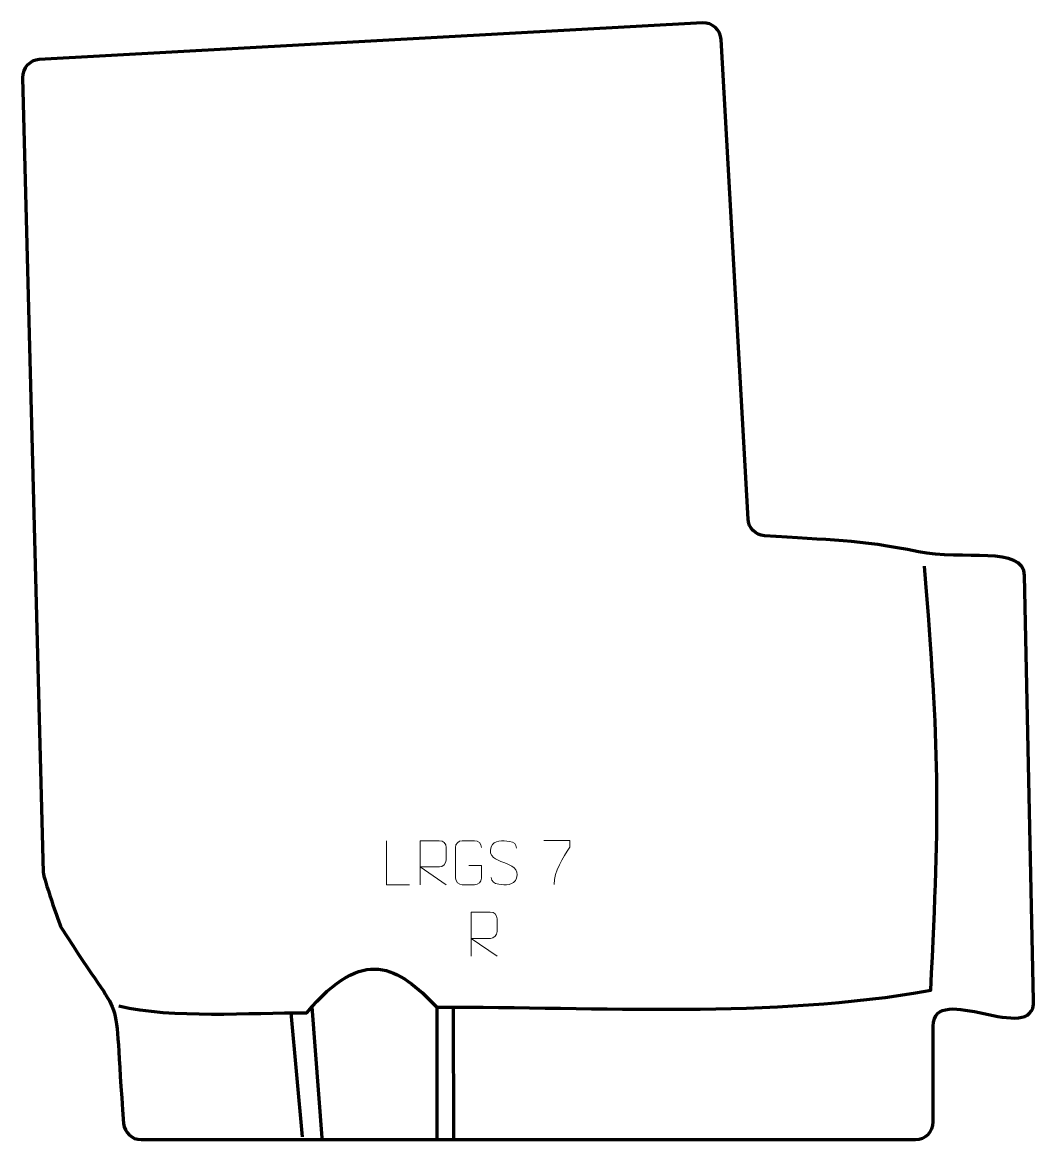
# Model space of a CAD drawing. Header units: millimetres. Extents: x 2027 to 2600, y -21 to 611.
import ezdxf

# ---------------------------------------------------------------- set-up
doc = ezdxf.new("R2010")
doc.units = ezdxf.units.MM
doc.header["$MEASUREMENT"] = 0
doc.layers.add('layer 1', color=7, linetype='Continuous')
doc.layers.add('layer 2', color=7, linetype='Continuous')

msp = doc.modelspace()

# ---------------------------------------------------------------- linework, layer by layer
at = {"layer": 'layer 1', "color": 230, "lineweight": 200}
msp.add_open_spline([(2036.2152, 590.2882), (2036.2152, 590.2882), (2412.0036, 611.0722), (2412.0036, 611.0722), (2412.0036, 611.0722), (2417.501, 611.3762), (2422.2329, 607.1427), (2422.5402, 601.6455), (2422.5402, 601.6455), (2422.5402, 601.6455), (2437.7202, 330.054), (2437.7202, 330.054), (2437.7202, 330.054), (2438.0022, 325.0091), (2441.9269, 321.0127), (2446.9659, 320.6394), (2446.9659, 320.6394), (2483.7421, 317.9151), (2500.06, 318.6131), (2534.2206, 311.5448), (2534.2206, 311.5448), (2559.246, 306.3667), (2593.9663, 315.1376), (2594.3344, 298.0671), (2594.3344, 298.0671), (2594.3344, 298.0671), (2599.5239, 57.4053), (2599.5239, 57.4053), (2599.5239, 57.4053), (2600.1, 30.6908), (2542.6324, 69.2335), (2542.6324, 42.855), (2542.6324, 42.855), (2542.6324, 42.855), (2542.6324, -11.4055), (2542.6324, -11.4055), (2542.6324, -11.4055), (2542.6324, -16.9133), (2538.1402, -21.4055), (2532.6324, -21.4055), (2532.6324, -21.4055), (2532.6324, -21.4055), (2093.9584, -21.4055), (2093.9584, -21.4055), (2093.9584, -21.4055), (2088.7306, -21.4055), (2084.4073, -17.4144), (2083.9902, -12.2033), (2083.9902, -12.2033), (2077.2135, 72.4675), (2087.1171, 37.3799), (2048.6729, 98.7302), (2048.6729, 98.7302), (2047.2776, 100.9569), (2038.5387, 127.3228), (2038.4742, 129.8077), (2038.4742, 129.8077), (2038.4742, 129.8077), (2026.7709, 580.0436), (2026.7709, 580.0436), (2026.7709, 580.0436), (2026.6304, 585.4469), (2030.8183, 589.9897), (2036.2152, 590.2882)], degree=3, knots=[0, 0, 0, 0, 0.05882353, 0.05882353, 0.05882353, 0.05882353, 0.11764706, 0.11764706, 0.11764706, 0.11764706, 0.17647059, 0.17647059, 0.17647059, 0.17647059, 0.23529412, 0.23529412, 0.23529412, 0.23529412, 0.29411765, 0.29411765, 0.29411765, 0.29411765, 0.35294118, 0.35294118, 0.35294118, 0.35294118, 0.41176471, 0.41176471, 0.41176471, 0.41176471, 0.47058824, 0.47058824, 0.47058824, 0.47058824, 0.52941176, 0.52941176, 0.52941176, 0.52941176, 0.58823529, 0.58823529, 0.58823529, 0.58823529, 0.64705882, 0.64705882, 0.64705882, 0.64705882, 0.70588235, 0.70588235, 0.70588235, 0.70588235, 0.76470588, 0.76470588, 0.76470588, 0.76470588, 0.82352941, 0.82352941, 0.82352941, 0.82352941, 0.88235294, 0.88235294, 0.88235294, 0.88235294, 1, 1, 1, 1], dxfattribs=at)
at = {"layer": 'layer 2', "color": 142, "lineweight": 200}
msp.add_open_spline([(2081.2303, 54.3504), (2111.7002, 47.0956), (2155.4602, 50.5941), (2187.7693, 50.4699), (2187.7693, 50.4699), (2220.4693, 89.0393), (2239.0457, 76.5669), (2261.4998, 53.6449), (2261.4998, 53.6449), (2354.4214, 54.0569), (2449.5726, 46.9145), (2541.2526, 63.1699), (2541.2526, 63.1699), (2546.6183, 168.5308), (2546.1117, 198.3291), (2537.7249, 303.4116)], degree=3, knots=[0, 0, 0, 0, 0.2, 0.2, 0.2, 0.2, 0.4, 0.4, 0.4, 0.4, 0.6, 0.6, 0.6, 0.6, 1, 1, 1, 1], dxfattribs=at)
at = {"layer": 'layer 2', "color": 250, "lineweight": 9}
for points, knots in [([(2245.8637, 122.9404), (2245.8637, 122.9404), (2232.9146, 122.9404), (2232.9146, 122.9404), (2232.9146, 122.9404), (2232.9146, 122.9404), (2232.9146, 147.894), (2232.9146, 147.894)], [0, 0, 0, 0, 0.33333333, 0.33333333, 0.33333333, 0.33333333, 1, 1, 1, 1]), ([(2252.0571, 122.9405), (2252.0571, 122.9405), (2252.0571, 147.894), (2252.0571, 147.894), (2252.0571, 147.894), (2255.6519, 147.894), (2259.2474, 147.894), (2262.8426, 147.894), (2262.8426, 147.894), (2265.1679, 147.8563), (2266.7252, 146.3663), (2266.7211, 143.9999), (2266.7211, 143.9999), (2266.7207, 141.9644), (2266.7207, 138.905), (2266.7211, 136.869), (2266.7211, 136.869), (2266.7146, 134.9935), (2264.9023, 133.0517), (2262.8928, 133.0326), (2262.8928, 133.0326), (2262.8928, 133.0326), (2252.0571, 133.0326), (2252.0571, 133.0326), (2252.0571, 133.0326), (2252.0571, 133.0326), (2266.7118, 122.9405), (2266.7118, 122.9405)], [0, 0, 0, 0, 0.125, 0.125, 0.125, 0.125, 0.25, 0.25, 0.25, 0.25, 0.375, 0.375, 0.375, 0.375, 0.5, 0.5, 0.5, 0.5, 0.625, 0.625, 0.625, 0.625, 0.75, 0.75, 0.75, 0.75, 1, 1, 1, 1]), ([(2279.6441, 133.9262), (2279.6441, 133.9262), (2286.8122, 133.9262), (2286.8122, 133.9262), (2286.8122, 133.9262), (2286.8122, 133.9262), (2286.8122, 126.7581), (2286.8122, 126.7581), (2286.8122, 126.7581), (2286.6725, 124.4347), (2284.9953, 122.9551), (2282.8475, 122.9443), (2282.8475, 122.9443), (2280.5157, 122.9447), (2278.1837, 122.9447), (2275.8522, 122.9443), (2275.8522, 122.9443), (2273.9273, 122.8389), (2271.9551, 124.7234), (2271.9663, 126.7407), (2271.9663, 126.7407), (2271.9667, 132.5108), (2271.9667, 138.2805), (2271.9663, 144.0498), (2271.9663, 144.0498), (2271.9705, 146.1879), (2273.7173, 147.9071), (2275.8696, 147.8937), (2275.8696, 147.8937), (2278.1953, 147.8937), (2280.5214, 147.8937), (2282.8475, 147.8937), (2282.8475, 147.8937), (2284.7942, 147.9291), (2286.7856, 146.4376), (2286.8122, 143.9999)], [0, 0, 0, 0, 0.1, 0.1, 0.1, 0.1, 0.2, 0.2, 0.2, 0.2, 0.3, 0.3, 0.3, 0.3, 0.4, 0.4, 0.4, 0.4, 0.5, 0.5, 0.5, 0.5, 0.6, 0.6, 0.6, 0.6, 0.7, 0.7, 0.7, 0.7, 0.8, 0.8, 0.8, 0.8, 1, 1, 1, 1]), ([(2299.3947, 135.5911), (2295.1464, 137.0615), (2290.2383, 138.8573), (2292.2434, 144.3776), (2292.2434, 144.3776), (2293.7469, 148.5175), (2298.9605, 148.129), (2302.5641, 147.5279), (2302.5641, 147.5279), (2305.4247, 147.0507), (2306.2894, 145.8375), (2306.6, 143.7534)], [0, 0, 0, 0, 0.25, 0.25, 0.25, 0.25, 0.5, 0.5, 0.5, 0.5, 1, 1, 1, 1]), ([(2321.9867, 148.0704), (2321.9867, 148.0704), (2336.8028, 148.0704), (2336.8028, 148.0704), (2336.8028, 148.0704), (2336.8025, 146.8208), (2336.8025, 145.5712), (2336.8028, 144.3214), (2336.8028, 144.3214), (2332.8084, 138.3243), (2327.8932, 130.4907), (2327.8932, 123.1119)], [0, 0, 0, 0, 0.25, 0.25, 0.25, 0.25, 0.5, 0.5, 0.5, 0.5, 1, 1, 1, 1]), ([(2299.3947, 135.591), (2303.4133, 133.9443), (2308.4428, 132.056), (2306.6088, 126.6957), (2306.6088, 126.6957), (2305.149, 122.4293), (2300.2382, 122.686), (2296.5121, 123.2407), (2296.5121, 123.2407), (2293.7621, 123.6505), (2292.5412, 124.864), (2292.1632, 126.9762)], [0, 0, 0, 0, 0.25, 0.25, 0.25, 0.25, 0.5, 0.5, 0.5, 0.5, 1, 1, 1, 1]), ([(2280.9155, 82.5176), (2280.9155, 82.5176), (2280.9155, 107.4711), (2280.9155, 107.4711), (2280.9155, 107.4711), (2284.5103, 107.4711), (2288.1058, 107.4711), (2291.701, 107.4711), (2291.701, 107.4711), (2294.0263, 107.4334), (2295.5836, 105.9434), (2295.5795, 103.577), (2295.5795, 103.577), (2295.5791, 101.5415), (2295.5791, 98.4821), (2295.5795, 96.4461), (2295.5795, 96.4461), (2295.573, 94.5706), (2293.7607, 92.6288), (2291.7512, 92.6097), (2291.7512, 92.6097), (2291.7512, 92.6097), (2280.9155, 92.6097), (2280.9155, 92.6097), (2280.9155, 92.6097), (2280.9155, 92.6097), (2295.5702, 82.5176), (2295.5702, 82.5176)], [0, 0, 0, 0, 0.125, 0.125, 0.125, 0.125, 0.25, 0.25, 0.25, 0.25, 0.375, 0.375, 0.375, 0.375, 0.5, 0.5, 0.5, 0.5, 0.625, 0.625, 0.625, 0.625, 0.75, 0.75, 0.75, 0.75, 1, 1, 1, 1])]:
    msp.add_open_spline(points, degree=3, knots=knots, dxfattribs=at)
at = {"layer": 'layer 2', "color": 142, "lineweight": 200}
for points in [[(2190.6859, 53.91), (2190.6859, 53.91), (2196.3553, -20.3171), (2196.3553, -20.3171)], [(2261.4998, 53.6449), (2261.4998, 53.6449), (2261.4998, -21.4055), (2261.4998, -21.4055)], [(2270.725, 53.3693), (2270.725, 53.3693), (2270.7911, -21.4055), (2270.7911, -21.4055)], [(2178.7198, 50.5046), (2178.7198, 50.5046), (2185.2432, -19.7879), (2185.2432, -19.7879)]]:
    msp.add_open_spline(points, degree=3, dxfattribs=at)

doc.saveas('drawing.dxf')
